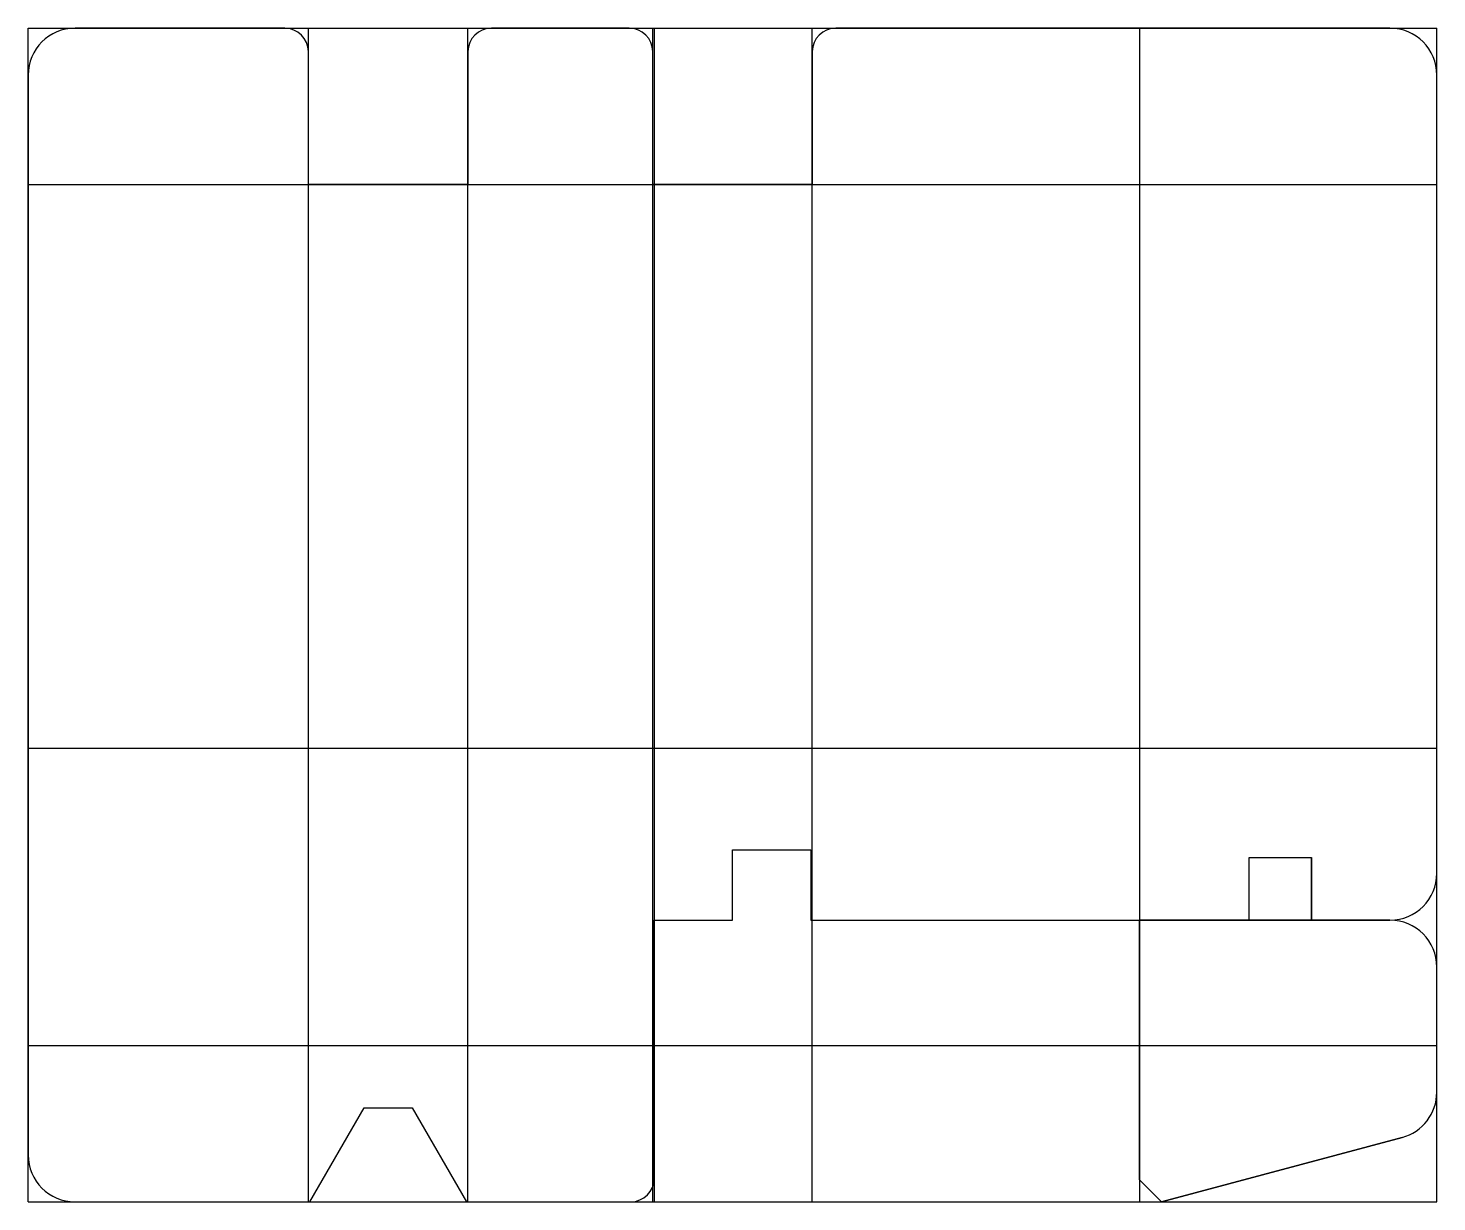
# Model space of a CAD drawing. Extents: x -17.9 to 72.1, y -65.3 to 9.7.
import ezdxf

# ---------------------------------------------------------------- set-up
doc = ezdxf.new("R2010")
doc.units = 0
doc.layers.get('0').update_dxf_attribs({"linetype": 'CONTINUOUS'})

msp = doc.modelspace()

# ---------------------------------------------------------------- linework, layer by layer
at = {"linetype": 'CONTINUOUS'}
for p, q in [((-17.9, 9.68), (72.1, 9.68)), ((-17.9, -65.32), (-17.9, 9.68)), ((-1.5, 9.68), (-14.9, 9.68)), ((-1.5, 9.68), (-14.9, 9.68)), ((-1.5, 9.68), (-14.9, 9.68)), ((0, -65.32), (0, 9.68)), ((10.2, -65.32), (10.2, 9.68)), ((20.5, 9.68), (11.7, 9.68)), ((20.5, 9.68), (11.7, 9.68)), ((20.5, 9.68), (11.7, 9.68)), ((22, -65.32), (22, 9.68)), ((22.1, 9.68), (22.1, -65.32)), ((32.2, -65.32), (32.2, 9.68)), ((69.1, 9.68), (33.7, 9.68)), ((69.1, 9.68), (33.7, 9.68)), ((69.1, 9.68), (33.7, 9.68)), ((53.1, 9.68), (53.1, -65.32)), ((72.1, -65.32), (72.1, 9.68)), ((0, -0.32), (0, 8.18)), ((0, -0.32), (0, 8.18)), ((0, -0.32), (0, 8.18)), ((10.2, 8.18), (10.2, -0.32)), ((10.2, 8.18), (10.2, -0.32)), ((10.2, 8.18), (10.2, -0.32)), ((22, -0.32), (22, 8.18)), ((22, -0.32), (22, 8.18)), ((22, -0.32), (22, 8.18)), ((32.2, 8.18), (32.2, -0.32)), ((32.2, 8.18), (32.2, -0.32)), ((32.2, 8.18), (32.2, -0.32)), ((-17.9, 6.68), (-17.9, -62.32)), ((-17.9, 6.68), (-17.9, -62.32)), ((-17.9, 6.68), (-17.9, -62.32)), ((72.1, -44.32), (72.1, 6.68)), ((72.1, -44.32), (72.1, 6.68)), ((72.1, -44.32), (72.1, 6.68)), ((-17.9, -0.32), (72.1, -0.32)), ((10.2, -0.32), (0, -0.32)), ((10.2, -0.32), (0, -0.32)), ((10.2, -0.32), (0, -0.32)), ((32.2, -0.32), (22, -0.32)), ((32.2, -0.32), (22, -0.32)), ((32.2, -0.32), (22, -0.32)), ((-17.9, -36.32), (72.1, -36.32)), ((27.1, -47.32), (27.1, -42.82)), ((27.1, -42.82), (32.1, -42.82)), ((27.1, -47.32), (27.1, -42.82)), ((27.1, -42.82), (32.1, -42.82)), ((27.1, -47.32), (27.1, -42.82)), ((27.1, -42.82), (32.1, -42.82)), ((32.1, -42.82), (32.1, -47.32)), ((32.1, -42.82), (32.1, -47.32)), ((32.1, -42.82), (32.1, -47.32)), ((60.1, -47.32), (60.1, -43.32)), ((60.1, -43.32), (64.1, -43.32)), ((60.1, -47.32), (60.1, -43.32)), ((60.1, -43.32), (64.1, -43.32)), ((60.1, -47.32), (60.1, -43.32)), ((60.1, -43.32), (64.1, -43.32)), ((64.1, -43.32), (64.1, -47.32)), ((64.1, -47.32), (64.1, -43.32)), ((64.1, -43.32), (64.1, -47.32)), ((22.1, -63.82), (22.1, -47.32)), ((22.1, -47.32), (27.1, -47.32)), ((22.1, -63.82), (22.1, -47.32)), ((22.1, -47.32), (27.1, -47.32)), ((22.1, -63.82), (22.1, -47.32)), ((22.1, -47.32), (27.1, -47.32)), ((32.1, -47.32), (60.1, -47.32)), ((32.1, -47.32), (60.1, -47.32)), ((32.1, -47.32), (60.1, -47.32)), ((53.1, -47.32), (53.1, -63.91)), ((69.1, -47.32), (53.1, -47.32)), ((53.1, -63.91), (53.1, -47.32)), ((53.1, -47.32), (69.1, -47.32)), ((64.1, -47.32), (69.1, -47.32)), ((64.1, -47.32), (69.1, -47.32)), ((72.1, -58.31), (72.1, -50.32)), ((72.1, -58.31), (72.1, -50.32)), ((-17.9, -55.32), (72.1, -55.32)), ((0.1, -65.32), (3.56, -59.32)), ((0.1, -65.32), (3.56, -59.32)), ((0.1, -65.32), (3.56, -59.32)), ((3.56, -59.32), (6.64, -59.32)), ((3.56, -59.32), (6.64, -59.32)), ((3.56, -59.32), (6.64, -59.32)), ((6.64, -59.32), (10.1, -65.32)), ((6.64, -59.32), (10.1, -65.32)), ((6.64, -59.32), (10.1, -65.32)), ((54.51, -65.32), (69.88, -61.21)), ((69.88, -61.21), (54.51, -65.32)), ((53.1, -63.91), (54.51, -65.32)), ((54.51, -65.32), (53.1, -63.91)), ((-17.9, -65.32), (72.1, -65.32)), ((-14.9, -65.32), (0.1, -65.32)), ((-14.9, -65.32), (0.1, -65.32)), ((-14.9, -65.32), (0.1, -65.32)), ((10.1, -65.32), (20.6, -65.32)), ((10.1, -65.32), (20.6, -65.32)), ((10.1, -65.32), (20.6, -65.32))]:
    msp.add_line(p, q, dxfattribs=at)
for centre, radius, start, end in [((-14.9, 6.68), 3, 90, 180), ((-14.9, 6.68), 3, 90, 180), ((-14.9, 6.68), 3, 90, 180), ((-1.5, 8.18), 1.5, 0, 90), ((-1.5, 8.18), 1.5, 0, 90), ((-1.5, 8.18), 1.5, 0, 90), ((11.7, 8.18), 1.5, 90, 180), ((11.7, 8.18), 1.5, 90, 180), ((11.7, 8.18), 1.5, 90, 180), ((20.5, 8.18), 1.5, 0, 90), ((20.5, 8.18), 1.5, 0, 90), ((20.5, 8.18), 1.5, 0, 90), ((33.7, 8.18), 1.5, 90, 180), ((33.7, 8.18), 1.5, 90, 180), ((33.7, 8.18), 1.5, 90, 180), ((69.1, 6.68), 3, 0, 90), ((69.1, 6.68), 3, 0, 90), ((69.1, 6.68), 3, 0, 90), ((69.1, -44.32), 3, 270, 0), ((69.1, -44.32), 3, 270, 0), ((69.1, -44.32), 3, 270, 0), ((69.1, -50.32), 3, 0, 90), ((69.1, -50.32), 3, 0, 90), ((69.1, -58.313), 3, 285.07003, 0.06061), ((69.1, -58.313), 3, 285.07003, 0.06061), ((-14.9, -62.32), 3, 180, 270), ((-14.9, -62.32), 3, 180, 270), ((-14.9, -62.32), 3, 180, 270), ((20.6, -63.82), 1.5, 270, 360), ((20.6, -63.82), 1.5, 270, 360), ((20.6, -63.82), 1.5, 270, 360)]:
    msp.add_arc(centre, radius, start, end, dxfattribs=at)

doc.saveas('drawing.dxf')
